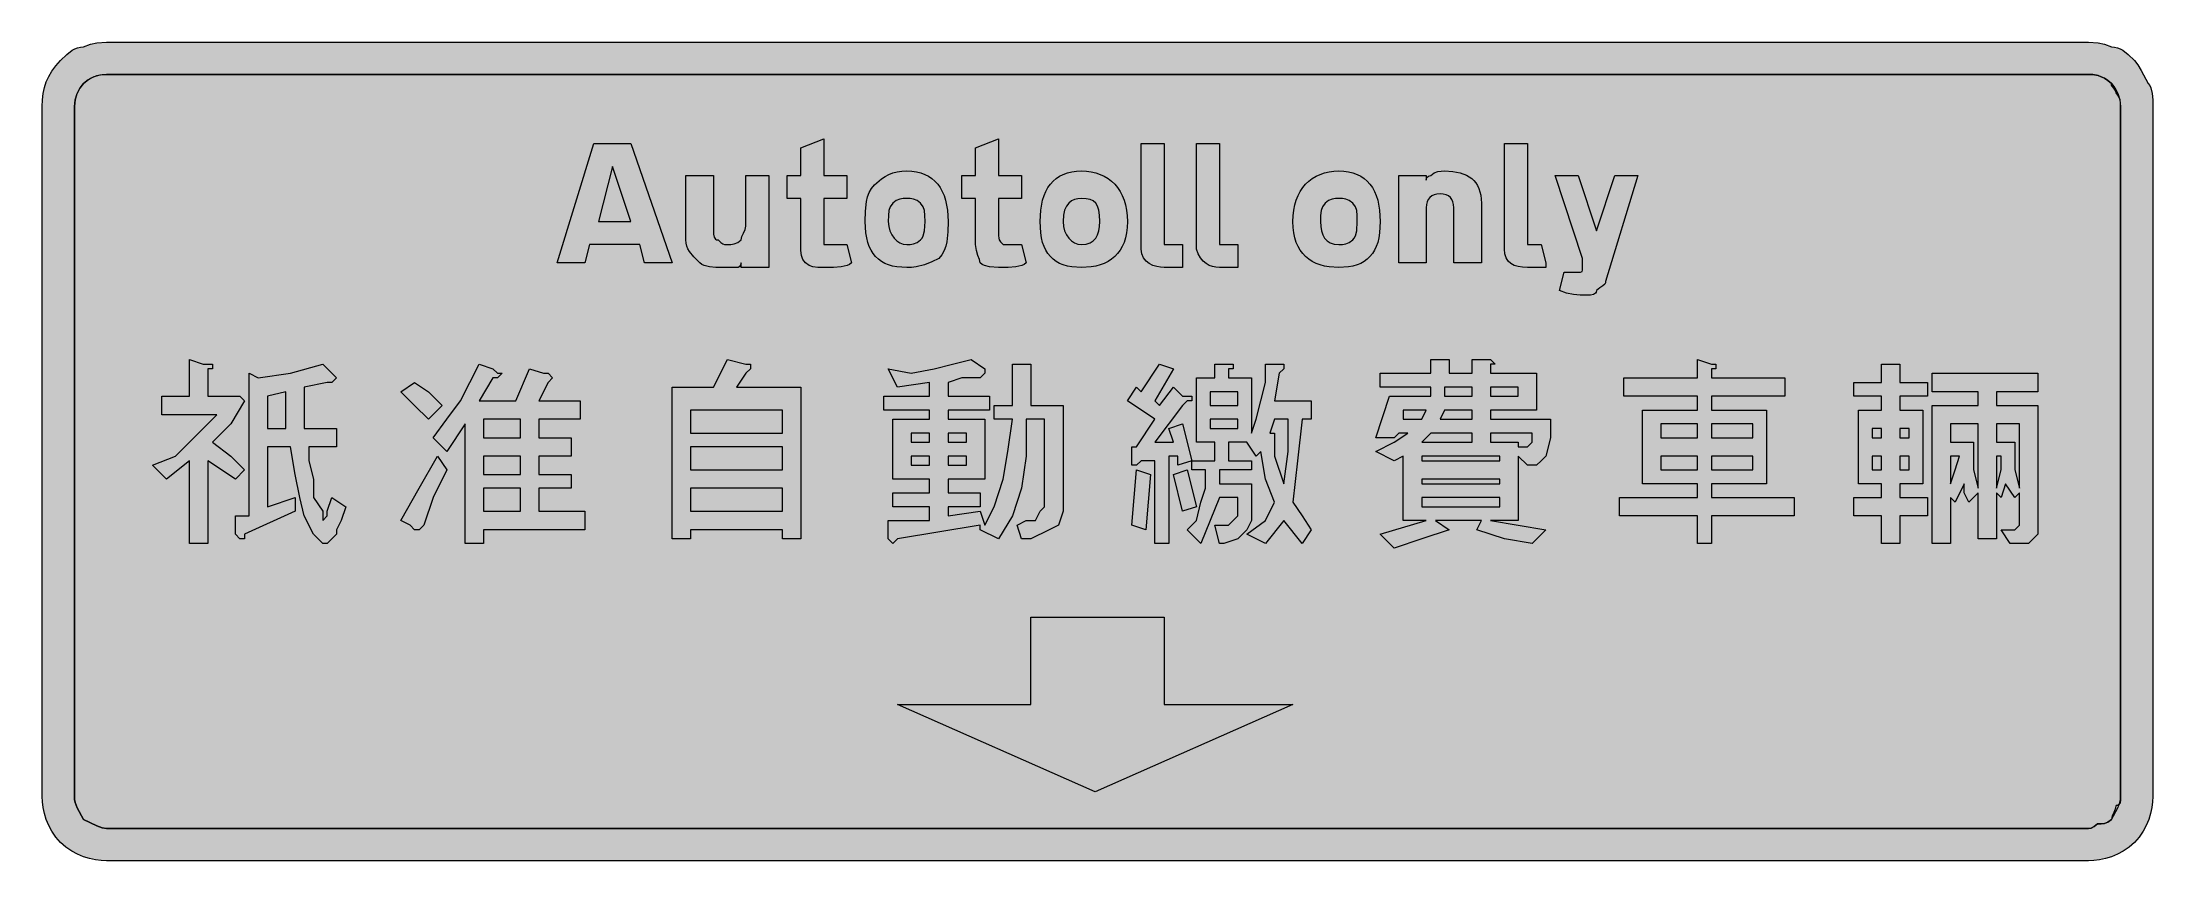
# Model space of a CAD drawing. Header units: metres. Extents: x 8 to 559, y 29 to 242.
import ezdxf

# ---------------------------------------------------------------- set-up
doc = ezdxf.new("R2010")
doc.units = ezdxf.units.M
doc.layers.add('FILL_BLACK_000000', color=7, linetype='Continuous', true_color=0x000000)
doc.layers.add('FILL_PINK_E1E1E1', color=7, linetype='Continuous', true_color=0xe1e1e1)

msp = doc.modelspace()

# ---------------------------------------------------------------- hatches: boundary and pattern name
at = {"layer": 'FILL_BLACK_000000', "true_color": 0x000000}
h = msp.add_hatch(color=7, dxfattribs=at)
h.dxf.hatch_style = 1
h.paths.add_polyline_path([(544.8, 242.25), (546.47, 241.89), (548.25, 241.2), (549.1, 241.14), (549.86, 240.97), (550.57, 240.69), (551.25, 240.3), (552.64, 239.17), (554.25, 237.6), (555.15, 236.49), (556.05, 235.05), (557.85, 231.6), (558.25, 231.1), (558.54, 230.49), (558.9, 229.05), (559.03, 227.38), (559.05, 225.6), (559.05, 45.6), (558.99, 44.2), (558.81, 42.71), (558.48, 41.17), (558, 39.6), (557.35, 38.03), (556.52, 36.49), (555.49, 35), (554.25, 33.6), (552.85, 32.36), (551.36, 31.33), (549.82, 30.5), (548.25, 29.85), (546.68, 29.37), (545.14, 29.04), (543.65, 28.86), (542.25, 28.8), (25.05, 28.8), (23.65, 28.86), (22.16, 29.04), (20.62, 29.37), (19.05, 29.85), (17.48, 30.5), (15.94, 31.33), (14.45, 32.36), (13.05, 33.6), (11.81, 35), (10.78, 36.49), (9.95, 38.03), (9.3, 39.6), (8.82, 41.17), (8.49, 42.71), (8.31, 44.2), (8.25, 45.6), (8.25, 225.6), (8.31, 227.35), (8.49, 228.99), (8.82, 230.56), (9.3, 232.05), (9.95, 233.49), (10.78, 234.88), (11.81, 236.25), (13.05, 237.6), (14.66, 239.17), (16.05, 240.3), (16.73, 240.69), (17.44, 240.97), (18.2, 241.14), (19.05, 241.2), (20.83, 241.89), (22.5, 242.25), (25.05, 242.4), (542.25, 242.4), (544.8, 242.25)])
h.paths.add_polyline_path([(21.71, 233.36), (20.28, 232.61), (19.05, 231.6), (18.04, 230.37), (17.29, 228.94), (16.81, 227.34), (16.65, 225.6), (16.65, 45.6), (16.7, 44.75), (16.86, 43.99), (17.4, 42.6), (19.05, 39.6), (22.5, 37.95), (23.94, 37.41), (25.05, 37.2), (542.25, 37.2), (543, 37.35), (543.77, 37.71), (544.65, 38.4), (545.55, 38.42), (546.45, 38.55), (547.35, 38.91), (548.25, 39.6), (549.9, 42.6), (550.44, 43.99), (550.6, 44.75), (550.65, 45.6), (550.65, 225.6), (550.63, 226.5), (550.5, 227.4), (550.14, 228.3), (549.45, 229.2), (549.4, 229.6), (549.26, 229.91), (548.85, 230.4), (548.44, 230.89), (548.3, 231.2), (548.25, 231.6), (547.35, 232.39), (546.47, 232.99), (545.61, 233.41), (544.8, 233.7), (543.36, 233.96), (542.25, 234), (25.05, 234), (23.31, 233.84), (21.71, 233.36)], flags=16)
h = msp.add_hatch(color=7, dxfattribs=at)
h.dxf.hatch_style = 1
h.paths.add_polyline_path([(164.25, 189.6), (157.05, 189.6), (151.05, 189.6), (149.85, 184.8), (142.65, 184.8), (152.25, 216), (157.05, 216), (161.85, 216), (172.65, 184.8), (165.45, 184.8), (164.25, 189.6)])
h.paths.add_polyline_path([(153.45, 195.6), (157.05, 195.6), (161.85, 195.6), (157.05, 210), (153.45, 195.6)], flags=16)
h = msp.add_hatch(color=7, dxfattribs=at)
h.dxf.hatch_style = 1
h.paths.add_polyline_path([(218.25, 207.6), (218.25, 201.6), (212.25, 201.6), (212.25, 192), (212.25, 189.6), (214.65, 189.6), (215.85, 189.6), (218.25, 189.6), (219.45, 184.8), (218.94, 184.4), (218.33, 184.11), (216.75, 183.75), (214.73, 183.62), (212.25, 183.6), (210.66, 183.62), (209.4, 183.75), (208.37, 184.11), (207.45, 184.8), (206.76, 185.72), (206.4, 186.75), (206.27, 188.01), (206.25, 189.6), (206.25, 201.6), (202.65, 201.6), (202.65, 207.6), (206.25, 207.6), (206.25, 214.8), (212.25, 217.2), (212.25, 207.6), (218.25, 207.6)])
h = msp.add_hatch(color=7, dxfattribs=at)
h.dxf.hatch_style = 1
h.paths.add_polyline_path([(263.85, 207.6), (263.85, 201.6), (257.85, 201.6), (257.85, 192), (257.87, 191.29), (258, 190.8), (258.36, 190.31), (259.05, 189.6), (260.25, 189.6), (261.45, 189.6), (263.85, 189.6), (265.05, 184.8), (264.54, 184.4), (263.93, 184.11), (262.35, 183.75), (260.33, 183.62), (257.85, 183.6), (255.45, 183.75), (254.14, 184.11), (253.55, 184.4), (253.05, 184.8), (252.86, 185.72), (252.45, 186.75), (252.04, 188.01), (251.85, 189.6), (251.85, 201.6), (248.25, 201.6), (248.25, 207.6), (251.85, 207.6), (251.85, 214.8), (257.85, 217.2), (257.85, 207.6), (263.85, 207.6)])
h = msp.add_hatch(color=7, dxfattribs=at)
h.dxf.hatch_style = 1
h.paths.add_polyline_path([(301.05, 190.8), (301.05, 189.6), (305.85, 189.6), (305.85, 184.8), (305.85, 183.6), (304.65, 183.6), (301.05, 183.6), (300.1, 183.66), (299.1, 183.84), (298.1, 184.17), (297.15, 184.65), (296.32, 185.3), (295.65, 186.13), (295.21, 187.16), (295.05, 188.4), (295.05, 189.6), (295.05, 216), (301.05, 216), (301.05, 190.8)])
h = msp.add_hatch(color=7, dxfattribs=at)
h.dxf.hatch_style = 1
h.paths.add_polyline_path([(315.45, 190.8), (315.45, 189.6), (320.25, 189.6), (320.25, 184.8), (320.25, 183.6), (319.05, 183.6), (315.45, 183.6), (314.55, 183.66), (313.67, 183.84), (312.81, 184.17), (312, 184.65), (311.24, 185.3), (310.56, 186.13), (309.95, 187.16), (309.45, 188.4), (309.45, 189.6), (309.45, 216), (315.45, 216), (315.45, 190.8)])
h = msp.add_hatch(color=7, dxfattribs=at)
h.dxf.hatch_style = 1
h.paths.add_polyline_path([(395.85, 190.8), (395.85, 189.6), (399.45, 189.6), (400.65, 184.8), (400.65, 183.6), (399.45, 183.6), (395.85, 183.6), (394.56, 183.66), (393.39, 183.84), (392.37, 184.17), (391.5, 184.65), (390.8, 185.3), (390.28, 186.13), (389.96, 187.16), (389.85, 188.4), (389.85, 189.6), (389.85, 216), (395.85, 216), (395.85, 190.8)])
h = msp.add_hatch(color=7, dxfattribs=at)
h.dxf.hatch_style = 1
h.paths.add_polyline_path([(197.85, 207.6), (197.85, 183.6), (190.65, 183.6), (190.65, 184.8), (190.5, 184.2), (190.14, 183.79), (189.85, 183.65), (189.45, 183.6), (185.85, 183.6), (184.07, 183.62), (182.4, 183.75), (180.96, 184.11), (180.35, 184.4), (179.85, 184.8), (178.28, 186.41), (177.15, 187.8), (176.76, 188.48), (176.48, 189.19), (176.31, 189.95), (176.25, 190.8), (176.25, 207.6), (183.45, 207.6), (183.45, 193.2), (183.47, 192.32), (183.6, 191.55), (183.96, 191.01), (184.25, 190.85), (184.65, 190.8), (185.36, 190.11), (185.85, 189.75), (186.34, 189.62), (187.05, 189.6), (187.95, 189.62), (188.85, 189.75), (189.75, 190.11), (190.65, 190.8), (190.84, 191.7), (191.25, 192.6), (191.66, 193.5), (191.85, 194.4), (191.85, 207.6), (197.85, 207.6)])
h = msp.add_hatch(color=7, dxfattribs=at)
h.dxf.hatch_style = 1
h.paths.add_polyline_path([(244.35, 190.35), (244.06, 189.14), (243.64, 188.01), (243.04, 186.95), (242.25, 186), (240.43, 185.12), (238.5, 184.35), (236.34, 183.81), (235.15, 183.65), (233.85, 183.6), (231.32, 183.77), (230.18, 183.99), (229.13, 184.29), (228.15, 184.69), (227.27, 185.18), (226.47, 185.77), (225.75, 186.45), (225.12, 187.23), (224.57, 188.11), (224.1, 189.09), (223.72, 190.18), (223.43, 191.37), (223.22, 192.67), (223.05, 195.6), (223.09, 198.28), (223.35, 200.85), (223.64, 202.06), (224.06, 203.19), (224.66, 204.25), (225.45, 205.2), (227.27, 206.77), (228.21, 207.39), (229.2, 207.9), (230.24, 208.29), (231.36, 208.57), (232.55, 208.74), (233.85, 208.8), (235.16, 208.74), (236.38, 208.58), (237.52, 208.3), (238.58, 207.92), (239.55, 207.43), (240.43, 206.84), (241.23, 206.14), (241.95, 205.35), (242.58, 204.46), (243.13, 203.47), (243.6, 202.38), (243.98, 201.21), (244.48, 198.58), (244.65, 195.6), (244.61, 192.92), (244.35, 190.35)])
h.paths.add_polyline_path([(238.5, 198.45), (238.14, 199.48), (237.45, 200.4), (236.55, 201.09), (235.65, 201.45), (234.75, 201.58), (233.85, 201.6), (232.95, 201.58), (232.05, 201.45), (231.15, 201.09), (230.25, 200.4), (229.56, 199.48), (229.2, 198.45), (229.07, 197.19), (229.05, 195.6), (229.16, 194.31), (229.46, 193.14), (229.94, 192.12), (230.55, 191.25), (231.28, 190.55), (232.09, 190.03), (232.95, 189.71), (233.85, 189.6), (234.75, 189.62), (235.65, 189.75), (236.55, 190.11), (237.45, 190.8), (237.85, 191.3), (238.14, 191.89), (238.5, 193.2), (238.65, 195.6), (238.63, 197.19), (238.5, 198.45)], flags=16)
h = msp.add_hatch(color=7, dxfattribs=at)
h.dxf.hatch_style = 1
h.paths.add_polyline_path([(291.23, 192.67), (290.96, 191.37), (290.59, 190.18), (290.12, 189.09), (289.55, 188.11), (288.89, 187.23), (288.15, 186.45), (287.32, 185.77), (286.41, 185.18), (285.42, 184.69), (284.36, 184.29), (283.23, 183.99), (282.03, 183.77), (279.45, 183.6), (276.92, 183.77), (275.78, 183.99), (274.73, 184.29), (273.75, 184.69), (272.87, 185.18), (272.07, 185.77), (271.35, 186.45), (270.72, 187.23), (270.17, 188.11), (269.7, 189.09), (269.33, 190.18), (269.03, 191.37), (268.82, 192.67), (268.65, 195.6), (268.82, 198.58), (269.33, 201.21), (269.7, 202.38), (270.17, 203.47), (270.72, 204.46), (271.35, 205.35), (272.07, 206.14), (272.87, 206.84), (273.75, 207.43), (274.73, 207.92), (275.78, 208.3), (276.92, 208.58), (278.14, 208.74), (279.45, 208.8), (280.77, 208.74), (282.03, 208.58), (283.23, 208.3), (284.36, 207.92), (285.42, 207.43), (286.41, 206.84), (287.32, 206.14), (288.15, 205.35), (288.89, 204.46), (289.55, 203.47), (290.12, 202.38), (290.59, 201.21), (290.96, 199.94), (291.23, 198.58), (291.39, 197.13), (291.45, 195.6), (291.39, 194.08), (291.23, 192.67)])
h.paths.add_polyline_path([(284.01, 198.56), (283.68, 199.61), (283.2, 200.4), (282.55, 200.97), (281.72, 201.34), (280.69, 201.54), (279.45, 201.6), (278.55, 201.54), (277.69, 201.34), (276.88, 200.97), (276.15, 200.4), (275.54, 199.61), (275.06, 198.56), (274.76, 197.24), (274.65, 195.6), (274.76, 194.31), (275.06, 193.14), (275.54, 192.12), (276.15, 191.25), (276.88, 190.55), (277.69, 190.03), (278.55, 189.71), (279.45, 189.6), (280.69, 189.71), (281.72, 190.03), (282.55, 190.55), (283.2, 191.25), (283.68, 192.12), (284.01, 193.14), (284.19, 194.31), (284.25, 195.6), (284.19, 197.24), (284.01, 198.56)], flags=16)
h = msp.add_hatch(color=7, dxfattribs=at)
h.dxf.hatch_style = 1
h.paths.add_polyline_path([(357.07, 191.37), (356.78, 190.18), (356.4, 189.09), (355.93, 188.11), (355.38, 187.23), (354.75, 186.45), (354.03, 185.77), (353.23, 185.18), (352.35, 184.69), (351.38, 184.29), (350.32, 183.99), (349.18, 183.77), (346.65, 183.6), (344.07, 183.77), (342.87, 183.99), (341.74, 184.29), (340.68, 184.69), (339.69, 185.18), (338.78, 185.77), (337.95, 186.45), (337.21, 187.23), (336.55, 188.11), (335.98, 189.09), (335.51, 190.18), (335.14, 191.37), (334.87, 192.67), (334.71, 194.08), (334.65, 195.6), (334.71, 197.13), (334.87, 198.58), (335.14, 199.94), (335.51, 201.21), (335.98, 202.38), (336.55, 203.47), (337.21, 204.46), (337.95, 205.35), (338.78, 206.14), (339.69, 206.84), (340.68, 207.43), (341.74, 207.92), (342.87, 208.3), (344.07, 208.58), (345.33, 208.74), (346.65, 208.8), (347.96, 208.74), (349.18, 208.58), (350.32, 208.3), (351.38, 207.92), (352.35, 207.43), (353.23, 206.84), (354.03, 206.14), (354.75, 205.35), (355.38, 204.46), (355.93, 203.47), (356.4, 202.38), (356.78, 201.21), (357.28, 198.58), (357.45, 195.6), (357.28, 192.67), (357.07, 191.37)])
h.paths.add_polyline_path([(351.3, 198.45), (350.94, 199.48), (350.25, 200.4), (349.35, 201.09), (348.45, 201.45), (347.55, 201.58), (346.65, 201.6), (345.75, 201.58), (344.85, 201.45), (343.95, 201.09), (343.05, 200.4), (342.36, 199.48), (342, 198.45), (341.87, 197.19), (341.85, 195.6), (341.91, 194.31), (342.09, 193.14), (342.42, 192.12), (342.9, 191.25), (343.55, 190.55), (344.38, 190.03), (345.41, 189.71), (346.65, 189.6), (347.55, 189.62), (348.45, 189.75), (349.35, 190.11), (350.25, 190.8), (350.65, 191.3), (350.94, 191.89), (351.3, 193.2), (351.45, 195.6), (351.43, 197.19), (351.3, 198.45)], flags=16)
h = msp.add_hatch(color=7, dxfattribs=at)
h.dxf.hatch_style = 1
h.paths.add_polyline_path([(376.65, 184.8), (376.65, 198), (376.65, 199.2), (376.59, 200.04), (376.42, 200.77), (376.14, 201.39), (375.75, 201.9), (375.24, 202.29), (374.63, 202.57), (373.89, 202.74), (373.05, 202.8), (372.21, 202.74), (371.48, 202.57), (370.86, 202.29), (370.35, 201.9), (369.96, 201.39), (369.68, 200.77), (369.51, 200.04), (369.45, 199.2), (369.45, 184.8), (362.25, 184.8), (362.25, 207.6), (369.45, 207.6), (369.45, 206.4), (369.5, 206.8), (369.64, 207.09), (370.05, 207.45), (370.65, 207.6), (371.55, 208.29), (372.45, 208.65), (373.35, 208.78), (374.25, 208.8), (376.39, 208.69), (378.28, 208.33), (379.92, 207.72), (381.3, 206.85), (381.88, 206.31), (382.39, 205.69), (382.83, 205.01), (383.19, 204.24), (383.68, 202.48), (383.85, 200.4), (383.85, 184.8), (376.65, 184.8)])
h = msp.add_hatch(color=7, dxfattribs=at)
h.dxf.hatch_style = 1
h.paths.add_polyline_path([(416.25, 180), (416.2, 179.6), (416.04, 179.29), (415.5, 178.8), (414.73, 178.31), (413.85, 177.6), (413.8, 177.2), (413.64, 176.91), (413.1, 176.55), (412.33, 176.42), (411.45, 176.4), (409.65, 176.42), (407.85, 176.55), (406.05, 176.91), (404.25, 177.6), (405.45, 182.4), (406.65, 182.4), (409.05, 182.4), (409.74, 182.42), (410.1, 182.55), (410.23, 182.91), (410.25, 183.6), (410.25, 184.8), (410.25, 186), (403.05, 207.6), (409.05, 207.6), (413.85, 193.2), (418.65, 207.6), (424.65, 207.6), (416.25, 180)])
h = msp.add_hatch(color=7, dxfattribs=at)
h.dxf.hatch_style = 1
h.paths.add_polyline_path([(39.45, 150), (46.65, 150), (46.65, 159.6), (50.25, 158.4), (51.45, 158.4), (52.65, 158.4), (52.65, 157.2), (51.45, 157.2), (51.45, 150), (59.85, 150), (61.05, 148.8), (57.45, 142.8), (52.65, 138), (57.45, 134.4), (61.05, 130.8), (58.65, 128.4), (51.45, 133.2), (51.45, 111.6), (46.65, 111.6), (46.65, 133.2), (40.65, 128.4), (37.05, 132), (43.05, 134.4), (46.65, 138), (50.25, 141.6), (53.85, 145.2), (39.45, 145.2), (39.45, 150)])
h = msp.add_hatch(color=7, dxfattribs=at)
h.dxf.hatch_style = 1
h.paths.add_polyline_path([(73.05, 156), (81.45, 158.4), (83.85, 156), (85.05, 154.8), (83.85, 153.6), (82.65, 153.6), (76.65, 152.4), (76.65, 141.6), (85.05, 141.6), (85.05, 136.8), (77.85, 136.8), (77.85, 133.2), (79.05, 128.4), (79.05, 123.6), (81.45, 120), (81.45, 117.6), (82.65, 118.8), (82.65, 120), (83.85, 123.6), (87.45, 121.2), (86.25, 117.6), (85.05, 115.2), (85.05, 114), (83.85, 112.8), (82.65, 111.6), (81.45, 111.6), (80.25, 112.8), (79.05, 114), (76.65, 118.8), (75.45, 123.6), (74.25, 129.6), (73.05, 136.8), (67.05, 136.8), (67.05, 121.2), (74.25, 123.6), (74.25, 120), (61.05, 114), (61.05, 112.8), (59.85, 112.8), (58.65, 114), (58.65, 118.8), (62.25, 118.8), (62.25, 156), (64.65, 154.8), (73.05, 156)])
h.paths.add_polyline_path([(71.85, 151.2), (67.05, 150), (67.05, 141.6), (71.85, 141.6), (71.85, 151.2)], flags=16)
h = msp.add_hatch(color=7, dxfattribs=at)
h.dxf.hatch_style = 1
h.paths.add_polyline_path([(122.25, 158.4), (125.85, 157.2), (127.05, 156), (128.25, 156), (127.05, 154.8), (125.85, 154.8), (122.25, 148.8), (131.85, 148.8), (135.45, 157.2), (139.05, 156), (140.25, 156), (141.45, 154.8), (140.25, 153.6), (137.85, 148.8), (148.65, 148.8), (148.65, 144), (137.85, 144), (137.85, 139.2), (146.25, 139.2), (146.25, 134.4), (137.85, 134.4), (137.85, 129.6), (146.25, 129.6), (146.25, 126), (137.85, 126), (137.85, 120), (149.85, 120), (149.85, 115.2), (123.45, 115.2), (123.45, 111.6), (118.65, 111.6), (118.65, 142.8), (113.85, 135.6), (110.25, 139.2), (113.85, 144), (117.45, 148.8), (119.85, 153.6), (122.25, 158.4)])
h.paths.add_polyline_path([(123.45, 129.6), (133.05, 129.6), (133.05, 134.4), (123.45, 134.4), (123.45, 129.6)], flags=16)
h.paths.add_polyline_path([(123.45, 144), (123.45, 139.2), (133.05, 139.2), (133.05, 144), (123.45, 144)], flags=16)
h.paths.add_polyline_path([(133.05, 126), (123.45, 126), (123.45, 120), (133.05, 120), (133.05, 126)], flags=16)
h = msp.add_hatch(color=7, dxfattribs=at)
h.dxf.hatch_style = 1
h.paths.add_polyline_path([(191.85, 158.4), (193.05, 158.4), (193.05, 157.2), (191.85, 156), (189.45, 152.4), (206.25, 152.4), (206.25, 112.8), (201.45, 112.8), (201.45, 115.2), (177.45, 115.2), (177.45, 112.8), (172.65, 112.8), (172.65, 152.4), (183.45, 152.4), (187.05, 159.6), (191.85, 158.4)])
h.paths.add_polyline_path([(177.45, 120), (201.45, 120), (201.45, 126), (177.45, 126), (177.45, 120)], flags=16)
h.paths.add_polyline_path([(177.45, 146.4), (177.45, 140.4), (201.45, 140.4), (201.45, 146.4), (177.45, 146.4)], flags=16)
h.paths.add_polyline_path([(201.45, 136.8), (177.45, 136.8), (177.45, 130.8), (201.45, 130.8), (201.45, 136.8)], flags=16)
h = msp.add_hatch(color=7, dxfattribs=at)
h.dxf.hatch_style = 1
h.paths.add_polyline_path([(274.65, 120), (273.45, 116.4), (271.05, 115.2), (266.25, 112.8), (263.85, 112.8), (262.65, 116.4), (265.05, 117.6), (267.45, 117.6), (268.65, 120), (269.85, 121.2), (269.85, 124.8), (269.85, 144), (265.05, 144), (265.05, 134.4), (263.85, 126), (261.45, 118.8), (257.85, 112.8), (253.05, 115.2), (253.05, 116.4), (231.45, 112.8), (230.25, 111.6), (229.05, 112.8), (229.05, 114), (229.05, 117.6), (239.85, 117.6), (239.85, 121.2), (230.25, 121.2), (230.25, 124.8), (239.85, 124.8), (239.85, 128.4), (230.25, 128.4), (230.25, 144), (239.85, 144), (239.85, 146.4), (227.85, 146.4), (227.85, 150), (239.85, 150), (239.85, 153.6), (231.45, 152.4), (229.05, 157.2), (235.05, 156), (241.05, 157.2), (245.85, 158.4), (250.65, 159.6), (254.25, 157.2), (254.25, 156), (253.05, 154.8), (251.85, 154.8), (248.25, 154.8), (244.65, 153.6), (244.65, 150), (255.45, 150), (255.45, 146.4), (244.65, 146.4), (244.65, 144), (254.25, 144), (254.25, 128.4), (244.65, 128.4), (244.65, 124.8), (253.05, 124.8), (253.05, 121.2), (244.65, 121.2), (244.65, 118.8), (253.05, 120), (254.25, 116.4), (256.65, 121.2), (259.05, 128.4), (260.25, 135.6), (261.45, 144), (256.65, 144), (256.65, 147.6), (261.45, 147.6), (261.45, 158.4), (265.05, 158.4), (266.25, 158.4), (266.25, 157.2), (266.25, 147.6), (274.65, 147.6), (274.65, 142.8), (274.65, 123.6), (274.65, 120)])
h.paths.add_polyline_path([(249.45, 132), (249.45, 134.4), (244.65, 134.4), (244.65, 132), (249.45, 132)], flags=16)
h.paths.add_polyline_path([(244.65, 138), (249.45, 138), (249.45, 140.4), (244.65, 140.4), (244.65, 138)], flags=16)
h.paths.add_polyline_path([(235.05, 134.4), (235.05, 132), (239.85, 132), (239.85, 134.4), (235.05, 134.4)], flags=16)
h.paths.add_polyline_path([(239.85, 140.4), (235.05, 140.4), (235.05, 138), (239.85, 138), (239.85, 140.4)], flags=16)
h = msp.add_hatch(color=7, dxfattribs=at)
h.dxf.hatch_style = 1
h.paths.add_polyline_path([(298.65, 133.2), (295.05, 133.2), (293.85, 132), (292.65, 132), (292.65, 133.2), (292.65, 134.4), (292.65, 136.8), (293.85, 136.8), (298.65, 144), (291.45, 148.8), (293.85, 152.4), (295.05, 151.2), (299.85, 158.4), (303.45, 157.2), (298.65, 148.8), (299.85, 147.6), (303.45, 152.4), (305.85, 150), (308.25, 150), (308.25, 148.8), (307.05, 148.8), (305.85, 147.6), (298.65, 138), (303.45, 138), (302.25, 141.6), (305.85, 142.8), (308.25, 133.2), (304.65, 132), (304.65, 134.4), (302.25, 134.4), (302.25, 111.6), (298.65, 111.6), (298.65, 133.2)])
h = msp.add_hatch(color=7, dxfattribs=at)
h.dxf.hatch_style = 1
h.paths.add_polyline_path([(314.25, 158.4), (317.85, 158.4), (319.05, 158.4), (319.05, 157.2), (317.85, 157.2), (317.85, 154.8), (323.85, 154.8), (323.85, 140.4), (325.05, 144), (326.25, 148.8), (327.45, 153.6), (327.45, 158.4), (331.05, 158.4), (332.25, 158.4), (332.25, 157.2), (331.05, 156), (329.85, 148.8), (339.45, 148.8), (339.45, 144), (337.05, 144), (335.85, 133.2), (334.65, 122.4), (337.05, 118.8), (339.45, 115.2), (337.05, 111.6), (332.25, 117.6), (327.45, 111.6), (322.65, 114), (327.45, 117.6), (329.85, 122.4), (327.45, 128.4), (326.25, 135.6), (325.05, 134.4), (322.65, 138), (317.85, 138), (317.85, 133.2), (323.85, 133.2), (323.85, 130.8), (315.45, 130.8), (315.45, 127.2), (323.85, 127.2), (323.85, 121.2), (323.85, 117.6), (322.65, 115.2), (320.25, 112.8), (316.65, 111.6), (315.45, 111.6), (314.25, 116.4), (315.45, 116.4), (317.85, 116.4), (319.05, 117.6), (320.25, 118.8), (320.25, 121.2), (320.25, 123.6), (315.45, 123.6), (313.05, 117.6), (310.65, 111.6), (307.05, 115.2), (309.45, 117.6), (310.65, 122.4), (311.85, 126), (311.85, 130.8), (308.25, 130.8), (308.25, 133.2), (314.25, 133.2), (314.25, 138), (309.45, 138), (309.45, 154.8), (314.25, 154.8), (314.25, 158.4)])
h.paths.add_polyline_path([(313.05, 147.6), (320.25, 147.6), (320.25, 151.2), (313.05, 151.2), (313.05, 147.6)], flags=16)
h.paths.add_polyline_path([(313.05, 144), (313.05, 141.6), (320.25, 141.6), (320.25, 144), (313.05, 144)], flags=16)
h.paths.add_polyline_path([(329.85, 140.4), (329.85, 134.4), (332.25, 127.2), (333.45, 135.6), (333.45, 144), (329.85, 144), (328.65, 140.4), (329.85, 140.4)], flags=16)
h = msp.add_hatch(color=7, dxfattribs=at)
h.dxf.hatch_style = 1
h.paths.add_polyline_path([(386.25, 159.6), (387.45, 158.4), (386.25, 158.4), (386.25, 156), (398.25, 156), (398.25, 146.4), (386.25, 146.4), (386.25, 144), (401.85, 144), (401.85, 139.2), (400.65, 134.4), (399.45, 133.2), (398.25, 132), (397.05, 132), (395.85, 132), (393.45, 134.4), (393.45, 117.6), (386.25, 117.6), (393.45, 116.4), (400.65, 115.2), (397.05, 111.6), (389.85, 112.8), (382.65, 115.2), (383.85, 117.6), (371.85, 117.6), (375.45, 115.2), (368.25, 112.8), (361.05, 110.4), (357.45, 114), (369.45, 117.6), (363.45, 117.6), (363.45, 134.4), (361.05, 133.2), (356.25, 135.6), (361.05, 138), (364.65, 140.4), (362.25, 140.4), (361.05, 139.2), (356.25, 139.2), (359.85, 150), (370.65, 150), (370.65, 152.4), (357.45, 152.4), (357.45, 156), (370.65, 156), (370.65, 159.6), (374.25, 159.6), (375.45, 159.6), (375.45, 158.4), (375.45, 156), (381.45, 156), (381.45, 159.6), (385.05, 159.6), (386.25, 159.6)])
h.paths.add_polyline_path([(363.45, 146.4), (363.45, 144), (368.25, 144), (369.45, 146.4), (363.45, 146.4)], flags=16)
h.paths.add_polyline_path([(381.45, 150), (381.45, 152.4), (374.25, 152.4), (374.25, 150), (381.45, 150)], flags=16)
h.paths.add_polyline_path([(381.45, 144), (381.45, 146.4), (374.25, 146.4), (373.05, 144), (381.45, 144)], flags=16)
h.paths.add_polyline_path([(386.25, 152.4), (386.25, 150), (393.45, 150), (393.45, 152.4), (386.25, 152.4)], flags=16)
h.paths.add_polyline_path([(388.65, 134.4), (368.25, 134.4), (368.25, 133.2), (388.65, 133.2), (388.65, 134.4)], flags=16)
h.paths.add_polyline_path([(381.45, 140.4), (370.65, 140.4), (368.25, 138), (381.45, 138), (381.45, 140.4)], flags=16)
h.paths.add_polyline_path([(395.85, 136.8), (397.05, 138), (397.05, 140.4), (386.25, 140.4), (386.25, 138), (393.45, 138), (393.45, 136.8), (394.65, 136.8), (395.85, 136.8)], flags=16)
h.paths.add_polyline_path([(368.25, 128.4), (368.25, 127.2), (388.65, 127.2), (388.65, 128.4), (368.25, 128.4)], flags=16)
h.paths.add_polyline_path([(388.65, 123.6), (368.25, 123.6), (368.25, 121.2), (388.65, 121.2), (388.65, 123.6)], flags=16)
h = msp.add_hatch(color=7, dxfattribs=at)
h.dxf.hatch_style = 1
h.paths.add_polyline_path([(445.05, 157.2), (443.85, 157.2), (443.85, 154.8), (463.05, 154.8), (463.05, 150), (443.85, 150), (443.85, 146.4), (458.25, 146.4), (458.25, 127.2), (443.85, 127.2), (443.85, 123.6), (465.45, 123.6), (465.45, 118.8), (443.85, 118.8), (443.85, 111.6), (440.25, 111.6), (440.25, 118.8), (419.85, 118.8), (419.85, 123.6), (440.25, 123.6), (440.25, 127.2), (425.85, 127.2), (425.85, 146.4), (440.25, 146.4), (440.25, 150), (421.05, 150), (421.05, 154.8), (440.25, 154.8), (440.25, 159.6), (443.85, 158.4), (445.05, 158.4), (445.05, 157.2)])
h.paths.add_polyline_path([(440.25, 139.2), (440.25, 142.8), (430.65, 142.8), (430.65, 139.2), (440.25, 139.2)], flags=16)
h.paths.add_polyline_path([(430.65, 130.8), (440.25, 130.8), (440.25, 134.4), (430.65, 134.4), (430.65, 130.8)], flags=16)
h.paths.add_polyline_path([(443.85, 142.8), (443.85, 139.2), (454.65, 139.2), (454.65, 142.8), (443.85, 142.8)], flags=16)
h.paths.add_polyline_path([(454.65, 134.4), (443.85, 134.4), (443.85, 130.8), (454.65, 130.8), (454.65, 134.4)], flags=16)
h = msp.add_hatch(color=7, dxfattribs=at)
h.dxf.hatch_style = 1
h.paths.add_polyline_path([(493.05, 158.4), (493.05, 157.2), (493.05, 153.6), (500.25, 153.6), (500.25, 150), (493.05, 150), (493.05, 146.4), (499.05, 146.4), (499.05, 127.2), (493.05, 127.2), (493.05, 123.6), (500.25, 123.6), (500.25, 118.8), (493.05, 118.8), (493.05, 111.6), (488.25, 111.6), (488.25, 118.8), (481.05, 118.8), (481.05, 123.6), (488.25, 123.6), (488.25, 127.2), (482.25, 127.2), (482.25, 146.4), (488.25, 146.4), (488.25, 150), (481.05, 150), (481.05, 153.6), (488.25, 153.6), (488.25, 158.4), (491.85, 158.4), (493.05, 158.4)])
h.paths.add_polyline_path([(495.45, 139.2), (495.45, 141.6), (493.05, 141.6), (493.05, 139.2), (495.45, 139.2)], flags=16)
h.paths.add_polyline_path([(493.05, 130.8), (495.45, 130.8), (495.45, 134.4), (493.05, 134.4), (493.05, 130.8)], flags=16)
h.paths.add_polyline_path([(485.85, 141.6), (485.85, 139.2), (488.25, 139.2), (488.25, 141.6), (485.85, 141.6)], flags=16)
h.paths.add_polyline_path([(488.25, 134.4), (485.85, 134.4), (485.85, 130.8), (488.25, 130.8), (488.25, 134.4)], flags=16)
h = msp.add_hatch(color=7, dxfattribs=at)
h.dxf.hatch_style = 1
h.paths.add_polyline_path([(518.25, 147.6), (529.05, 147.6), (529.05, 116.4), (529.05, 114), (527.85, 112.8), (526.65, 111.6), (524.25, 111.6), (521.85, 111.6), (519.45, 115.2), (523.05, 115.2), (524.25, 116.4), (524.25, 117.6), (524.25, 124.8), (523.05, 123.6), (520.65, 127.2), (519.45, 123.6), (518.25, 124.8), (518.25, 112.8), (513.45, 112.8), (513.45, 124.8), (511.05, 122.4), (509.85, 124.8), (509.85, 127.2), (507.45, 122.4), (506.25, 123.6), (506.25, 111.6), (501.45, 111.6), (501.45, 147.6), (513.45, 147.6), (513.45, 151.2), (501.45, 151.2), (501.45, 156), (529.05, 156), (529.05, 151.2), (518.25, 151.2), (518.25, 147.6)])
h.paths.add_polyline_path([(507.45, 130.8), (508.65, 134.4), (506.25, 134.4), (506.25, 127.2), (507.45, 130.8)], flags=16)
h.paths.add_polyline_path([(518.25, 126), (519.45, 130.8), (519.45, 134.4), (518.25, 134.4), (518.25, 126)], flags=16)
h.paths.add_polyline_path([(524.25, 142.8), (518.25, 142.8), (518.25, 138), (523.05, 138), (523.05, 130.8), (524.25, 126), (524.25, 142.8)], flags=16)
h.paths.add_polyline_path([(513.45, 126), (513.45, 142.8), (506.25, 142.8), (506.25, 138), (512.25, 138), (512.25, 130.8), (513.45, 126)], flags=16)
h = msp.add_hatch(color=7, dxfattribs=at)
h.dxf.hatch_style = 1
h.paths.add_polyline_path([(105.45, 147.6), (101.85, 151.2), (105.45, 153.6), (109.05, 151.2), (112.65, 147.6), (109.05, 144), (105.45, 147.6)])
h = msp.add_hatch(color=7, dxfattribs=at)
h.dxf.hatch_style = 1
h.paths.add_polyline_path([(106.65, 126), (111.45, 134.4), (113.85, 130.8), (110.25, 123.6), (107.85, 116.4), (106.65, 115.2), (105.45, 115.2), (104.25, 116.4), (101.85, 117.6), (106.65, 126)])
h = msp.add_hatch(color=7, dxfattribs=at)
h.dxf.hatch_style = 1
h.paths.add_polyline_path([(296.25, 115.2), (292.65, 116.4), (293.85, 130.8), (297.45, 129.6), (296.25, 115.2)])
h = msp.add_hatch(color=7, dxfattribs=at)
h.dxf.hatch_style = 1
h.paths.add_polyline_path([(309.45, 121.2), (305.85, 120), (303.45, 129.6), (307.05, 130.8), (309.45, 121.2)])
h = msp.add_hatch(color=7, dxfattribs=at)
h.dxf.hatch_style = 1
h.paths.add_polyline_path([(266.25, 69.6), (266.25, 92.4), (301.05, 92.4), (301.05, 69.6), (334.65, 69.6), (283.05, 46.8), (231.45, 69.6), (266.25, 69.6)])
at = {"layer": 'FILL_PINK_E1E1E1', "true_color": 0xe1e1e1}
h = msp.add_hatch(color=7, dxfattribs=at)
h.dxf.hatch_style = 1
h.paths.add_polyline_path([(542.25, 234), (543.36, 233.96), (544.8, 233.7), (545.61, 233.41), (546.47, 232.99), (547.35, 232.39), (548.25, 231.6), (549.13, 230.49), (549.9, 229.05), (550.44, 227.38), (550.65, 225.6), (550.65, 45.6), (550.63, 44.72), (550.5, 43.95), (550.14, 43.41), (549.85, 43.25), (549.45, 43.2), (549.26, 42.3), (548.85, 41.4), (548.44, 40.5), (548.25, 39.6), (547.35, 38.91), (546.45, 38.55), (545.55, 38.42), (544.65, 38.4), (543.77, 37.71), (543, 37.35), (542.25, 37.2), (25.05, 37.2), (23.94, 37.41), (22.5, 37.95), (19.05, 39.6), (17.4, 42.6), (16.86, 43.99), (16.7, 44.75), (16.65, 45.6), (16.65, 225.6), (16.86, 227.38), (17.4, 229.05), (18.17, 230.49), (19.05, 231.6), (19.95, 232.39), (20.83, 232.99), (21.69, 233.41), (22.5, 233.7), (23.94, 233.96), (25.05, 234), (542.25, 234)])

# ---------------------------------------------------------------- linework, layer by layer
at = {"layer": 'FILL_BLACK_000000', "lineweight": 0, "true_color": 0x000000}
for points in [[(544.8, 242.25), (546.47, 241.89), (548.25, 241.2), (549.1, 241.14), (549.86, 240.97), (550.57, 240.69), (551.25, 240.3), (552.64, 239.17), (554.25, 237.6), (555.15, 236.49), (556.05, 235.05), (557.85, 231.6), (558.25, 231.1), (558.54, 230.49), (558.9, 229.05), (559.03, 227.38), (559.05, 225.6), (559.05, 45.6), (558.99, 44.2), (558.81, 42.71), (558.48, 41.17), (558, 39.6), (557.35, 38.03), (556.52, 36.49), (555.49, 35), (554.25, 33.6), (552.85, 32.36), (551.36, 31.33), (549.82, 30.5), (548.25, 29.85), (546.68, 29.37), (545.14, 29.04), (543.65, 28.86), (542.25, 28.8), (25.05, 28.8), (23.65, 28.86), (22.16, 29.04), (20.62, 29.37), (19.05, 29.85), (17.48, 30.5), (15.94, 31.33), (14.45, 32.36), (13.05, 33.6), (11.81, 35), (10.78, 36.49), (9.95, 38.03), (9.3, 39.6), (8.82, 41.17), (8.49, 42.71), (8.31, 44.2), (8.25, 45.6), (8.25, 225.6), (8.31, 227.35), (8.49, 228.99), (8.82, 230.56), (9.3, 232.05), (9.95, 233.49), (10.78, 234.88), (11.81, 236.25), (13.05, 237.6), (14.66, 239.17), (16.05, 240.3), (16.73, 240.69), (17.44, 240.97), (18.2, 241.14), (19.05, 241.2), (20.83, 241.89), (22.5, 242.25), (25.05, 242.4), (542.25, 242.4)], [(21.71, 233.36), (20.28, 232.61), (19.05, 231.6), (18.04, 230.37), (17.29, 228.94), (16.81, 227.34), (16.65, 225.6), (16.65, 45.6), (16.7, 44.75), (16.86, 43.99), (17.4, 42.6), (19.05, 39.6), (22.5, 37.95), (23.94, 37.41), (25.05, 37.2), (542.25, 37.2), (543, 37.35), (543.77, 37.71), (544.65, 38.4), (545.55, 38.42), (546.45, 38.55), (547.35, 38.91), (548.25, 39.6), (549.9, 42.6), (550.44, 43.99), (550.6, 44.75), (550.65, 45.6), (550.65, 225.6), (550.63, 226.5), (550.5, 227.4), (550.14, 228.3), (549.45, 229.2), (549.4, 229.6), (549.26, 229.91), (548.85, 230.4), (548.44, 230.89), (548.3, 231.2), (548.25, 231.6), (547.35, 232.39), (546.47, 232.99), (545.61, 233.41), (544.8, 233.7), (543.36, 233.96), (542.25, 234), (25.05, 234), (23.31, 233.84)], [(164.25, 189.6), (157.05, 189.6), (151.05, 189.6), (149.85, 184.8), (142.65, 184.8), (152.25, 216), (157.05, 216), (161.85, 216), (172.65, 184.8), (165.45, 184.8)], [(218.25, 207.6), (218.25, 201.6), (212.25, 201.6), (212.25, 192), (212.25, 189.6), (214.65, 189.6), (215.85, 189.6), (218.25, 189.6), (219.45, 184.8), (218.94, 184.4), (218.33, 184.11), (216.75, 183.75), (214.73, 183.62), (212.25, 183.6), (210.66, 183.62), (209.4, 183.75), (208.37, 184.11), (207.45, 184.8), (206.76, 185.72), (206.4, 186.75), (206.27, 188.01), (206.25, 189.6), (206.25, 201.6), (202.65, 201.6), (202.65, 207.6), (206.25, 207.6), (206.25, 214.8), (212.25, 217.2), (212.25, 207.6)], [(263.85, 207.6), (263.85, 201.6), (257.85, 201.6), (257.85, 192), (257.87, 191.29), (258, 190.8), (258.36, 190.31), (259.05, 189.6), (260.25, 189.6), (261.45, 189.6), (263.85, 189.6), (265.05, 184.8), (264.54, 184.4), (263.93, 184.11), (262.35, 183.75), (260.33, 183.62), (257.85, 183.6), (255.45, 183.75), (254.14, 184.11), (253.55, 184.4), (253.05, 184.8), (252.86, 185.72), (252.45, 186.75), (252.04, 188.01), (251.85, 189.6), (251.85, 201.6), (248.25, 201.6), (248.25, 207.6), (251.85, 207.6), (251.85, 214.8), (257.85, 217.2), (257.85, 207.6)], [(301.05, 190.8), (301.05, 189.6), (305.85, 189.6), (305.85, 184.8), (305.85, 183.6), (304.65, 183.6), (301.05, 183.6), (300.1, 183.66), (299.1, 183.84), (298.1, 184.17), (297.15, 184.65), (296.32, 185.3), (295.65, 186.13), (295.21, 187.16), (295.05, 188.4), (295.05, 189.6), (295.05, 216), (301.05, 216)], [(315.45, 190.8), (315.45, 189.6), (320.25, 189.6), (320.25, 184.8), (320.25, 183.6), (319.05, 183.6), (315.45, 183.6), (314.55, 183.66), (313.67, 183.84), (312.81, 184.17), (312, 184.65), (311.24, 185.3), (310.56, 186.13), (309.95, 187.16), (309.45, 188.4), (309.45, 189.6), (309.45, 216), (315.45, 216)], [(395.85, 190.8), (395.85, 189.6), (399.45, 189.6), (400.65, 184.8), (400.65, 183.6), (399.45, 183.6), (395.85, 183.6), (394.56, 183.66), (393.39, 183.84), (392.37, 184.17), (391.5, 184.65), (390.8, 185.3), (390.28, 186.13), (389.96, 187.16), (389.85, 188.4), (389.85, 189.6), (389.85, 216), (395.85, 216)], [(153.45, 195.6), (157.05, 195.6), (161.85, 195.6), (157.05, 210)], [(197.85, 207.6), (197.85, 183.6), (190.65, 183.6), (190.65, 184.8), (190.5, 184.2), (190.14, 183.79), (189.85, 183.65), (189.45, 183.6), (185.85, 183.6), (184.07, 183.62), (182.4, 183.75), (180.96, 184.11), (180.35, 184.4), (179.85, 184.8), (178.28, 186.41), (177.15, 187.8), (176.76, 188.48), (176.48, 189.19), (176.31, 189.95), (176.25, 190.8), (176.25, 207.6), (183.45, 207.6), (183.45, 193.2), (183.47, 192.32), (183.6, 191.55), (183.96, 191.01), (184.25, 190.85), (184.65, 190.8), (185.36, 190.11), (185.85, 189.75), (186.34, 189.62), (187.05, 189.6), (187.95, 189.62), (188.85, 189.75), (189.75, 190.11), (190.65, 190.8), (190.84, 191.7), (191.25, 192.6), (191.66, 193.5), (191.85, 194.4), (191.85, 207.6)], [(244.35, 190.35), (244.06, 189.14), (243.64, 188.01), (243.04, 186.95), (242.25, 186), (240.43, 185.12), (238.5, 184.35), (236.34, 183.81), (235.15, 183.65), (233.85, 183.6), (231.32, 183.77), (230.18, 183.99), (229.13, 184.29), (228.15, 184.69), (227.27, 185.18), (226.47, 185.77), (225.75, 186.45), (225.12, 187.23), (224.57, 188.11), (224.1, 189.09), (223.72, 190.18), (223.43, 191.37), (223.22, 192.67), (223.05, 195.6), (223.09, 198.28), (223.35, 200.85), (223.64, 202.06), (224.06, 203.19), (224.66, 204.25), (225.45, 205.2), (227.27, 206.77), (228.21, 207.39), (229.2, 207.9), (230.24, 208.29), (231.36, 208.57), (232.55, 208.74), (233.85, 208.8), (235.16, 208.74), (236.38, 208.58), (237.52, 208.3), (238.58, 207.92), (239.55, 207.43), (240.43, 206.84), (241.23, 206.14), (241.95, 205.35), (242.58, 204.46), (243.13, 203.47), (243.6, 202.38), (243.98, 201.21), (244.48, 198.58), (244.65, 195.6), (244.61, 192.92)], [(291.23, 192.67), (290.96, 191.37), (290.59, 190.18), (290.12, 189.09), (289.55, 188.11), (288.89, 187.23), (288.15, 186.45), (287.32, 185.77), (286.41, 185.18), (285.42, 184.69), (284.36, 184.29), (283.23, 183.99), (282.03, 183.77), (279.45, 183.6), (276.92, 183.77), (275.78, 183.99), (274.73, 184.29), (273.75, 184.69), (272.87, 185.18), (272.07, 185.77), (271.35, 186.45), (270.72, 187.23), (270.17, 188.11), (269.7, 189.09), (269.33, 190.18), (269.03, 191.37), (268.82, 192.67), (268.65, 195.6), (268.82, 198.58), (269.33, 201.21), (269.7, 202.38), (270.17, 203.47), (270.72, 204.46), (271.35, 205.35), (272.07, 206.14), (272.87, 206.84), (273.75, 207.43), (274.73, 207.92), (275.78, 208.3), (276.92, 208.58), (278.14, 208.74), (279.45, 208.8), (280.77, 208.74), (282.03, 208.58), (283.23, 208.3), (284.36, 207.92), (285.42, 207.43), (286.41, 206.84), (287.32, 206.14), (288.15, 205.35), (288.89, 204.46), (289.55, 203.47), (290.12, 202.38), (290.59, 201.21), (290.96, 199.94), (291.23, 198.58), (291.39, 197.13), (291.45, 195.6), (291.39, 194.08)], [(357.07, 191.37), (356.78, 190.18), (356.4, 189.09), (355.93, 188.11), (355.38, 187.23), (354.75, 186.45), (354.03, 185.77), (353.23, 185.18), (352.35, 184.69), (351.38, 184.29), (350.32, 183.99), (349.18, 183.77), (346.65, 183.6), (344.07, 183.77), (342.87, 183.99), (341.74, 184.29), (340.68, 184.69), (339.69, 185.18), (338.78, 185.77), (337.95, 186.45), (337.21, 187.23), (336.55, 188.11), (335.98, 189.09), (335.51, 190.18), (335.14, 191.37), (334.87, 192.67), (334.71, 194.08), (334.65, 195.6), (334.71, 197.13), (334.87, 198.58), (335.14, 199.94), (335.51, 201.21), (335.98, 202.38), (336.55, 203.47), (337.21, 204.46), (337.95, 205.35), (338.78, 206.14), (339.69, 206.84), (340.68, 207.43), (341.74, 207.92), (342.87, 208.3), (344.07, 208.58), (345.33, 208.74), (346.65, 208.8), (347.96, 208.74), (349.18, 208.58), (350.32, 208.3), (351.38, 207.92), (352.35, 207.43), (353.23, 206.84), (354.03, 206.14), (354.75, 205.35), (355.38, 204.46), (355.93, 203.47), (356.4, 202.38), (356.78, 201.21), (357.28, 198.58), (357.45, 195.6), (357.28, 192.67)], [(376.65, 184.8), (376.65, 198), (376.65, 199.2), (376.59, 200.04), (376.42, 200.77), (376.14, 201.39), (375.75, 201.9), (375.24, 202.29), (374.63, 202.57), (373.89, 202.74), (373.05, 202.8), (372.21, 202.74), (371.48, 202.57), (370.86, 202.29), (370.35, 201.9), (369.96, 201.39), (369.68, 200.77), (369.51, 200.04), (369.45, 199.2), (369.45, 184.8), (362.25, 184.8), (362.25, 207.6), (369.45, 207.6), (369.45, 206.4), (369.5, 206.8), (369.64, 207.09), (370.05, 207.45), (370.65, 207.6), (371.55, 208.29), (372.45, 208.65), (373.35, 208.78), (374.25, 208.8), (376.39, 208.69), (378.28, 208.33), (379.92, 207.72), (381.3, 206.85), (381.88, 206.31), (382.39, 205.69), (382.83, 205.01), (383.19, 204.24), (383.68, 202.48), (383.85, 200.4), (383.85, 184.8)], [(416.25, 180), (416.2, 179.6), (416.04, 179.29), (415.5, 178.8), (414.73, 178.31), (413.85, 177.6), (413.8, 177.2), (413.64, 176.91), (413.1, 176.55), (412.33, 176.42), (411.45, 176.4), (409.65, 176.42), (407.85, 176.55), (406.05, 176.91), (404.25, 177.6), (405.45, 182.4), (406.65, 182.4), (409.05, 182.4), (409.74, 182.42), (410.1, 182.55), (410.23, 182.91), (410.25, 183.6), (410.25, 184.8), (410.25, 186), (403.05, 207.6), (409.05, 207.6), (413.85, 193.2), (418.65, 207.6), (424.65, 207.6)], [(238.5, 198.45), (238.14, 199.48), (237.45, 200.4), (236.55, 201.09), (235.65, 201.45), (234.75, 201.58), (233.85, 201.6), (232.95, 201.58), (232.05, 201.45), (231.15, 201.09), (230.25, 200.4), (229.56, 199.48), (229.2, 198.45), (229.07, 197.19), (229.05, 195.6), (229.16, 194.31), (229.46, 193.14), (229.94, 192.12), (230.55, 191.25), (231.28, 190.55), (232.09, 190.03), (232.95, 189.71), (233.85, 189.6), (234.75, 189.62), (235.65, 189.75), (236.55, 190.11), (237.45, 190.8), (237.85, 191.3), (238.14, 191.89), (238.5, 193.2), (238.65, 195.6), (238.63, 197.19)], [(284.01, 198.56), (283.68, 199.61), (283.2, 200.4), (282.55, 200.97), (281.72, 201.34), (280.69, 201.54), (279.45, 201.6), (278.55, 201.54), (277.69, 201.34), (276.88, 200.97), (276.15, 200.4), (275.54, 199.61), (275.06, 198.56), (274.76, 197.24), (274.65, 195.6), (274.76, 194.31), (275.06, 193.14), (275.54, 192.12), (276.15, 191.25), (276.88, 190.55), (277.69, 190.03), (278.55, 189.71), (279.45, 189.6), (280.69, 189.71), (281.72, 190.03), (282.55, 190.55), (283.2, 191.25), (283.68, 192.12), (284.01, 193.14), (284.19, 194.31), (284.25, 195.6), (284.19, 197.24)], [(351.3, 198.45), (350.94, 199.48), (350.25, 200.4), (349.35, 201.09), (348.45, 201.45), (347.55, 201.58), (346.65, 201.6), (345.75, 201.58), (344.85, 201.45), (343.95, 201.09), (343.05, 200.4), (342.36, 199.48), (342, 198.45), (341.87, 197.19), (341.85, 195.6), (341.91, 194.31), (342.09, 193.14), (342.42, 192.12), (342.9, 191.25), (343.55, 190.55), (344.38, 190.03), (345.41, 189.71), (346.65, 189.6), (347.55, 189.62), (348.45, 189.75), (349.35, 190.11), (350.25, 190.8), (350.65, 191.3), (350.94, 191.89), (351.3, 193.2), (351.45, 195.6), (351.43, 197.19)], [(39.45, 150), (46.65, 150), (46.65, 159.6), (50.25, 158.4), (51.45, 158.4), (52.65, 158.4), (52.65, 157.2), (51.45, 157.2), (51.45, 150), (59.85, 150), (61.05, 148.8), (57.45, 142.8), (52.65, 138), (57.45, 134.4), (61.05, 130.8), (58.65, 128.4), (51.45, 133.2), (51.45, 111.6), (46.65, 111.6), (46.65, 133.2), (40.65, 128.4), (37.05, 132), (43.05, 134.4), (46.65, 138), (50.25, 141.6), (53.85, 145.2), (39.45, 145.2)], [(73.05, 156), (81.45, 158.4), (83.85, 156), (85.05, 154.8), (83.85, 153.6), (82.65, 153.6), (76.65, 152.4), (76.65, 141.6), (85.05, 141.6), (85.05, 136.8), (77.85, 136.8), (77.85, 133.2), (79.05, 128.4), (79.05, 123.6), (81.45, 120), (81.45, 117.6), (82.65, 118.8), (82.65, 120), (83.85, 123.6), (87.45, 121.2), (86.25, 117.6), (85.05, 115.2), (85.05, 114), (83.85, 112.8), (82.65, 111.6), (81.45, 111.6), (80.25, 112.8), (79.05, 114), (76.65, 118.8), (75.45, 123.6), (74.25, 129.6), (73.05, 136.8), (67.05, 136.8), (67.05, 121.2), (74.25, 123.6), (74.25, 120), (61.05, 114), (61.05, 112.8), (59.85, 112.8), (58.65, 114), (58.65, 118.8), (62.25, 118.8), (62.25, 156), (64.65, 154.8)], [(122.25, 158.4), (125.85, 157.2), (127.05, 156), (128.25, 156), (127.05, 154.8), (125.85, 154.8), (122.25, 148.8), (131.85, 148.8), (135.45, 157.2), (139.05, 156), (140.25, 156), (141.45, 154.8), (140.25, 153.6), (137.85, 148.8), (148.65, 148.8), (148.65, 144), (137.85, 144), (137.85, 139.2), (146.25, 139.2), (146.25, 134.4), (137.85, 134.4), (137.85, 129.6), (146.25, 129.6), (146.25, 126), (137.85, 126), (137.85, 120), (149.85, 120), (149.85, 115.2), (123.45, 115.2), (123.45, 111.6), (118.65, 111.6), (118.65, 142.8), (113.85, 135.6), (110.25, 139.2), (113.85, 144), (117.45, 148.8), (119.85, 153.6)], [(191.85, 158.4), (193.05, 158.4), (193.05, 157.2), (191.85, 156), (189.45, 152.4), (206.25, 152.4), (206.25, 112.8), (201.45, 112.8), (201.45, 115.2), (177.45, 115.2), (177.45, 112.8), (172.65, 112.8), (172.65, 152.4), (183.45, 152.4), (187.05, 159.6)], [(274.65, 120), (273.45, 116.4), (271.05, 115.2), (266.25, 112.8), (263.85, 112.8), (262.65, 116.4), (265.05, 117.6), (267.45, 117.6), (268.65, 120), (269.85, 121.2), (269.85, 124.8), (269.85, 144), (265.05, 144), (265.05, 134.4), (263.85, 126), (261.45, 118.8), (257.85, 112.8), (253.05, 115.2), (253.05, 116.4), (231.45, 112.8), (230.25, 111.6), (229.05, 112.8), (229.05, 114), (229.05, 117.6), (239.85, 117.6), (239.85, 121.2), (230.25, 121.2), (230.25, 124.8), (239.85, 124.8), (239.85, 128.4), (230.25, 128.4), (230.25, 144), (239.85, 144), (239.85, 146.4), (227.85, 146.4), (227.85, 150), (239.85, 150), (239.85, 153.6), (231.45, 152.4), (229.05, 157.2), (235.05, 156), (241.05, 157.2), (245.85, 158.4), (250.65, 159.6), (254.25, 157.2), (254.25, 156), (253.05, 154.8), (251.85, 154.8), (248.25, 154.8), (244.65, 153.6), (244.65, 150), (255.45, 150), (255.45, 146.4), (244.65, 146.4), (244.65, 144), (254.25, 144), (254.25, 128.4), (244.65, 128.4), (244.65, 124.8), (253.05, 124.8), (253.05, 121.2), (244.65, 121.2), (244.65, 118.8), (253.05, 120), (254.25, 116.4), (256.65, 121.2), (259.05, 128.4), (260.25, 135.6), (261.45, 144), (256.65, 144), (256.65, 147.6), (261.45, 147.6), (261.45, 158.4), (265.05, 158.4), (266.25, 158.4), (266.25, 157.2), (266.25, 147.6), (274.65, 147.6), (274.65, 142.8), (274.65, 123.6)], [(298.65, 133.2), (295.05, 133.2), (293.85, 132), (292.65, 132), (292.65, 133.2), (292.65, 134.4), (292.65, 136.8), (293.85, 136.8), (298.65, 144), (291.45, 148.8), (293.85, 152.4), (295.05, 151.2), (299.85, 158.4), (303.45, 157.2), (298.65, 148.8), (299.85, 147.6), (303.45, 152.4), (305.85, 150), (308.25, 150), (308.25, 148.8), (307.05, 148.8), (305.85, 147.6), (298.65, 138), (303.45, 138), (302.25, 141.6), (305.85, 142.8), (308.25, 133.2), (304.65, 132), (304.65, 134.4), (302.25, 134.4), (302.25, 111.6), (298.65, 111.6)], [(314.25, 158.4), (317.85, 158.4), (319.05, 158.4), (319.05, 157.2), (317.85, 157.2), (317.85, 154.8), (323.85, 154.8), (323.85, 140.4), (325.05, 144), (326.25, 148.8), (327.45, 153.6), (327.45, 158.4), (331.05, 158.4), (332.25, 158.4), (332.25, 157.2), (331.05, 156), (329.85, 148.8), (339.45, 148.8), (339.45, 144), (337.05, 144), (335.85, 133.2), (334.65, 122.4), (337.05, 118.8), (339.45, 115.2), (337.05, 111.6), (332.25, 117.6), (327.45, 111.6), (322.65, 114), (327.45, 117.6), (329.85, 122.4), (327.45, 128.4), (326.25, 135.6), (325.05, 134.4), (322.65, 138), (317.85, 138), (317.85, 133.2), (323.85, 133.2), (323.85, 130.8), (315.45, 130.8), (315.45, 127.2), (323.85, 127.2), (323.85, 121.2), (323.85, 117.6), (322.65, 115.2), (320.25, 112.8), (316.65, 111.6), (315.45, 111.6), (314.25, 116.4), (315.45, 116.4), (317.85, 116.4), (319.05, 117.6), (320.25, 118.8), (320.25, 121.2), (320.25, 123.6), (315.45, 123.6), (313.05, 117.6), (310.65, 111.6), (307.05, 115.2), (309.45, 117.6), (310.65, 122.4), (311.85, 126), (311.85, 130.8), (308.25, 130.8), (308.25, 133.2), (314.25, 133.2), (314.25, 138), (309.45, 138), (309.45, 154.8), (314.25, 154.8)], [(386.25, 159.6), (387.45, 158.4), (386.25, 158.4), (386.25, 156), (398.25, 156), (398.25, 146.4), (386.25, 146.4), (386.25, 144), (401.85, 144), (401.85, 139.2), (400.65, 134.4), (399.45, 133.2), (398.25, 132), (397.05, 132), (395.85, 132), (393.45, 134.4), (393.45, 117.6), (386.25, 117.6), (393.45, 116.4), (400.65, 115.2), (397.05, 111.6), (389.85, 112.8), (382.65, 115.2), (383.85, 117.6), (371.85, 117.6), (375.45, 115.2), (368.25, 112.8), (361.05, 110.4), (357.45, 114), (369.45, 117.6), (363.45, 117.6), (363.45, 134.4), (361.05, 133.2), (356.25, 135.6), (361.05, 138), (364.65, 140.4), (362.25, 140.4), (361.05, 139.2), (356.25, 139.2), (359.85, 150), (370.65, 150), (370.65, 152.4), (357.45, 152.4), (357.45, 156), (370.65, 156), (370.65, 159.6), (374.25, 159.6), (375.45, 159.6), (375.45, 158.4), (375.45, 156), (381.45, 156), (381.45, 159.6), (385.05, 159.6)], [(445.05, 157.2), (443.85, 157.2), (443.85, 154.8), (463.05, 154.8), (463.05, 150), (443.85, 150), (443.85, 146.4), (458.25, 146.4), (458.25, 127.2), (443.85, 127.2), (443.85, 123.6), (465.45, 123.6), (465.45, 118.8), (443.85, 118.8), (443.85, 111.6), (440.25, 111.6), (440.25, 118.8), (419.85, 118.8), (419.85, 123.6), (440.25, 123.6), (440.25, 127.2), (425.85, 127.2), (425.85, 146.4), (440.25, 146.4), (440.25, 150), (421.05, 150), (421.05, 154.8), (440.25, 154.8), (440.25, 159.6), (443.85, 158.4), (445.05, 158.4)], [(493.05, 158.4), (493.05, 157.2), (493.05, 153.6), (500.25, 153.6), (500.25, 150), (493.05, 150), (493.05, 146.4), (499.05, 146.4), (499.05, 127.2), (493.05, 127.2), (493.05, 123.6), (500.25, 123.6), (500.25, 118.8), (493.05, 118.8), (493.05, 111.6), (488.25, 111.6), (488.25, 118.8), (481.05, 118.8), (481.05, 123.6), (488.25, 123.6), (488.25, 127.2), (482.25, 127.2), (482.25, 146.4), (488.25, 146.4), (488.25, 150), (481.05, 150), (481.05, 153.6), (488.25, 153.6), (488.25, 158.4), (491.85, 158.4)], [(518.25, 147.6), (529.05, 147.6), (529.05, 116.4), (529.05, 114), (527.85, 112.8), (526.65, 111.6), (524.25, 111.6), (521.85, 111.6), (519.45, 115.2), (523.05, 115.2), (524.25, 116.4), (524.25, 117.6), (524.25, 124.8), (523.05, 123.6), (520.65, 127.2), (519.45, 123.6), (518.25, 124.8), (518.25, 112.8), (513.45, 112.8), (513.45, 124.8), (511.05, 122.4), (509.85, 124.8), (509.85, 127.2), (507.45, 122.4), (506.25, 123.6), (506.25, 111.6), (501.45, 111.6), (501.45, 147.6), (513.45, 147.6), (513.45, 151.2), (501.45, 151.2), (501.45, 156), (529.05, 156), (529.05, 151.2), (518.25, 151.2)], [(71.85, 151.2), (67.05, 150), (67.05, 141.6), (71.85, 141.6)], [(105.45, 147.6), (101.85, 151.2), (105.45, 153.6), (109.05, 151.2), (112.65, 147.6), (109.05, 144)], [(313.05, 147.6), (320.25, 147.6), (320.25, 151.2), (313.05, 151.2)], [(381.45, 150), (381.45, 152.4), (374.25, 152.4), (374.25, 150)], [(386.25, 152.4), (386.25, 150), (393.45, 150), (393.45, 152.4)], [(123.45, 144), (123.45, 139.2), (133.05, 139.2), (133.05, 144)], [(177.45, 146.4), (177.45, 140.4), (201.45, 140.4), (201.45, 146.4)], [(313.05, 144), (313.05, 141.6), (320.25, 141.6), (320.25, 144)], [(329.85, 140.4), (329.85, 134.4), (332.25, 127.2), (333.45, 135.6), (333.45, 144), (329.85, 144), (328.65, 140.4)], [(363.45, 146.4), (363.45, 144), (368.25, 144), (369.45, 146.4)], [(381.45, 144), (381.45, 146.4), (374.25, 146.4), (373.05, 144)], [(239.85, 140.4), (235.05, 140.4), (235.05, 138), (239.85, 138)], [(244.65, 138), (249.45, 138), (249.45, 140.4), (244.65, 140.4)], [(381.45, 140.4), (370.65, 140.4), (368.25, 138), (381.45, 138)], [(395.85, 136.8), (397.05, 138), (397.05, 140.4), (386.25, 140.4), (386.25, 138), (393.45, 138), (393.45, 136.8), (394.65, 136.8)], [(440.25, 139.2), (440.25, 142.8), (430.65, 142.8), (430.65, 139.2)], [(443.85, 142.8), (443.85, 139.2), (454.65, 139.2), (454.65, 142.8)], [(485.85, 141.6), (485.85, 139.2), (488.25, 139.2), (488.25, 141.6)], [(495.45, 139.2), (495.45, 141.6), (493.05, 141.6), (493.05, 139.2)], [(513.45, 126), (513.45, 142.8), (506.25, 142.8), (506.25, 138), (512.25, 138), (512.25, 130.8)], [(524.25, 142.8), (518.25, 142.8), (518.25, 138), (523.05, 138), (523.05, 130.8), (524.25, 126)], [(106.65, 126), (111.45, 134.4), (113.85, 130.8), (110.25, 123.6), (107.85, 116.4), (106.65, 115.2), (105.45, 115.2), (104.25, 116.4), (101.85, 117.6)], [(123.45, 129.6), (133.05, 129.6), (133.05, 134.4), (123.45, 134.4)], [(201.45, 136.8), (177.45, 136.8), (177.45, 130.8), (201.45, 130.8)], [(235.05, 134.4), (235.05, 132), (239.85, 132), (239.85, 134.4)], [(249.45, 132), (249.45, 134.4), (244.65, 134.4), (244.65, 132)], [(388.65, 134.4), (368.25, 134.4), (368.25, 133.2), (388.65, 133.2)], [(430.65, 130.8), (440.25, 130.8), (440.25, 134.4), (430.65, 134.4)], [(454.65, 134.4), (443.85, 134.4), (443.85, 130.8), (454.65, 130.8)], [(488.25, 134.4), (485.85, 134.4), (485.85, 130.8), (488.25, 130.8)], [(493.05, 130.8), (495.45, 130.8), (495.45, 134.4), (493.05, 134.4)], [(507.45, 130.8), (508.65, 134.4), (506.25, 134.4), (506.25, 127.2)], [(518.25, 126), (519.45, 130.8), (519.45, 134.4), (518.25, 134.4)], [(296.25, 115.2), (292.65, 116.4), (293.85, 130.8), (297.45, 129.6)], [(309.45, 121.2), (305.85, 120), (303.45, 129.6), (307.05, 130.8)], [(368.25, 128.4), (368.25, 127.2), (388.65, 127.2), (388.65, 128.4)], [(133.05, 126), (123.45, 126), (123.45, 120), (133.05, 120)], [(177.45, 120), (201.45, 120), (201.45, 126), (177.45, 126)], [(388.65, 123.6), (368.25, 123.6), (368.25, 121.2), (388.65, 121.2)], [(266.25, 69.6), (266.25, 92.4), (301.05, 92.4), (301.05, 69.6), (334.65, 69.6), (283.05, 46.8), (231.45, 69.6)]]:
    msp.add_lwpolyline(points, close=True, dxfattribs=at)
at = {"layer": 'FILL_PINK_E1E1E1', "lineweight": 0, "true_color": 0xe1e1e1}
msp.add_lwpolyline([(542.25, 234), (543.36, 233.96), (544.8, 233.7), (545.61, 233.41), (546.47, 232.99), (547.35, 232.39), (548.25, 231.6), (549.13, 230.49), (549.9, 229.05), (550.44, 227.38), (550.65, 225.6), (550.65, 45.6), (550.63, 44.72), (550.5, 43.95), (550.14, 43.41), (549.85, 43.25), (549.45, 43.2), (549.26, 42.3), (548.85, 41.4), (548.44, 40.5), (548.25, 39.6), (547.35, 38.91), (546.45, 38.55), (545.55, 38.42), (544.65, 38.4), (543.77, 37.71), (543, 37.35), (542.25, 37.2), (25.05, 37.2), (23.94, 37.41), (22.5, 37.95), (19.05, 39.6), (17.4, 42.6), (16.86, 43.99), (16.7, 44.75), (16.65, 45.6), (16.65, 225.6), (16.86, 227.38), (17.4, 229.05), (18.17, 230.49), (19.05, 231.6), (19.95, 232.39), (20.83, 232.99), (21.69, 233.41), (22.5, 233.7), (23.94, 233.96), (25.05, 234)], close=True, dxfattribs=at)

doc.saveas('drawing.dxf')
